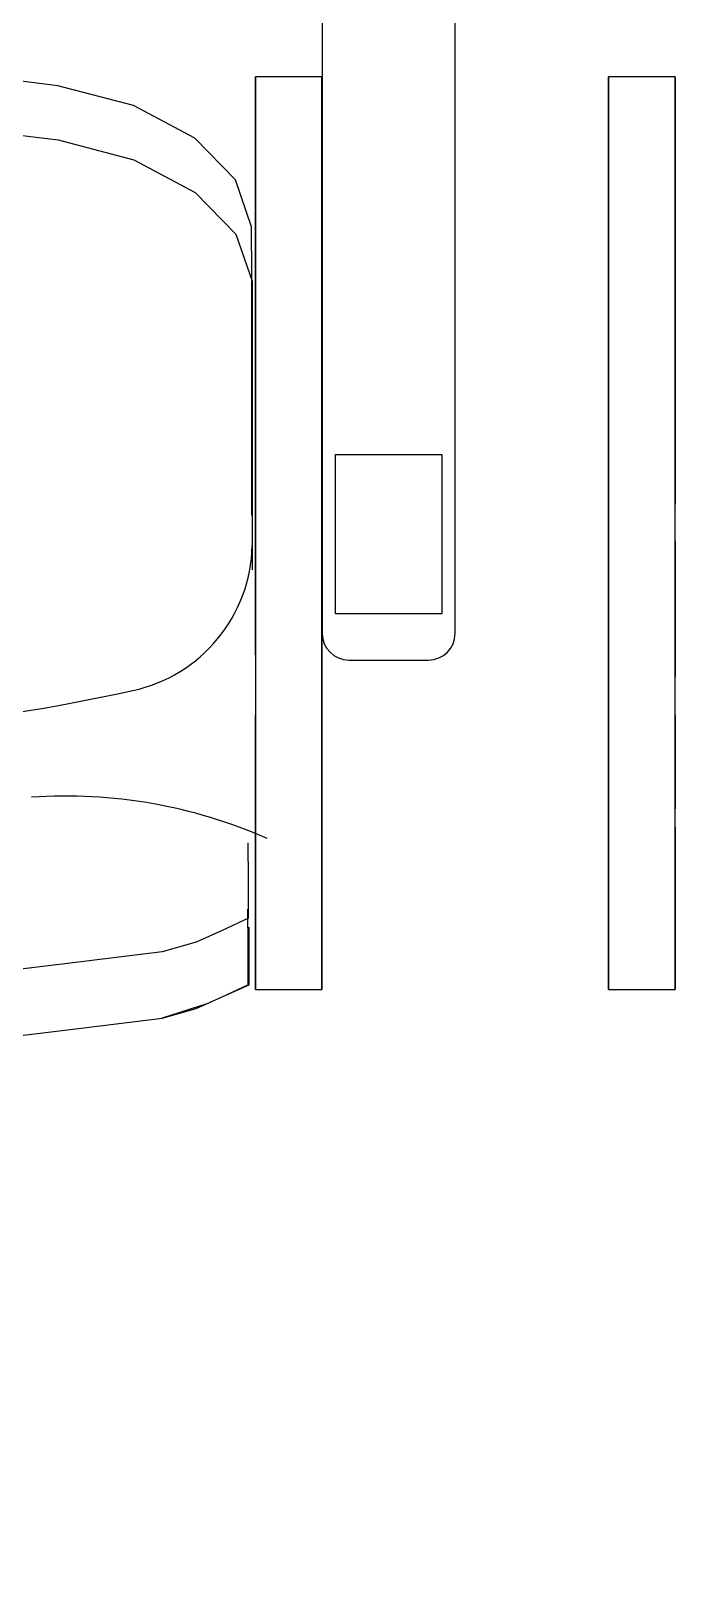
# Model space of a CAD drawing. Header units: millimetres. Extents: x 1210 to 64966, y 534 to 90439.
# Drawn here: x 9975 to 10458, y 43403 to 44563 of the extents above; entities that cross this region are included whole.
import ezdxf

# ---------------------------------------------------------------- set-up
doc = ezdxf.new("R2010")
doc.units = ezdxf.units.MM
doc.layers.add('ARREDI', color=8, linetype='Continuous')
doc.layers.add('RETINI', color=8, linetype='Continuous')

msp = doc.modelspace()

# ---------------------------------------------------------------- hatches: boundary and pattern name
at = {"layer": 'RETINI'}
h = msp.add_hatch(dxfattribs=at)
h.set_pattern_fill('ANSI31', color=256, scale=990, angle=270, style=0)
h.set_pattern_definition([(315, (-385059.34, 422084.75), (87.504464, 87.504464), [])])
h.paths.add_polyline_path([(19624, 32169, 1), (19624, 31670.1, 1)])
h.paths.add_polyline_path([(28336, 31670.1, 1), (28336, 32169, 1)])
h.paths.add_polyline_path([(18881.5, 15334.9), (18881.5, 13948.9), (20267.5, 13948.9), (20267.5, 15334.9)])
h.paths.add_polyline_path([(63481, 41322.4), (63481, 40431.4), (64372, 40431.4), (64372, 41322.4)])
h.paths.add_polyline_path([(63481, 32313.4), (63481, 31422.4), (64372, 31422.4), (64372, 32313.4)])
h.paths.add_polyline_path([(63481, 23700.4), (63481, 22809.4), (64372, 22809.4), (64372, 23700.4)])
h.paths.add_polyline_path([(63481, 15057.6), (63481, 14978.5), (63481, 14166.6), (64372, 14166.6), (64372, 15057.6)])
h.paths.add_polyline_path([(54967, 15057.6), (54967, 14166.6), (55858, 14166.6), (55858, 15057.6)])
h.paths.add_polyline_path([(42661.3, 15057.6), (42661.3, 14562.6), (42898.9, 14562.6), (42898.9, 14820), (45067, 14820), (45067, 15057.6)])
h.paths.add_polyline_path([(42661.3, 14562.6), (42661.3, 14067.6), (45067, 14067.6), (45067, 14166.6), (45067, 14562.6)])
h.paths.add_polyline_path([(45067, 15057.6), (45067, 14166.6), (45958, 14166.6), (45958, 15057.6)])
h.paths.add_polyline_path([(45958, 15097.3), (45958, 15057.6), (45958, 14166.6), (45958, 13513.3), (46453, 13513.3), (46453, 15097.3)])
h.paths.add_polyline_path([(30811, 2316.4), (30811, 534.4), (31405, 534.4), (31405, 2316.4)])
h.paths.add_polyline_path([(35315.5, 17156.5), (35315.5, 14948.8), (36454, 14948.8), (36454, 15186.4), (35553.1, 15186.4), (35553.1, 16879.3), (37206.4, 16879.3), (37206.4, 15186.4), (37444, 15186.4), (37444, 17156.5)])
h.paths.add_polyline_path([(36454, 15186.4), (36454, 14097.4), (37543, 14097.4), (37543, 15186.4)])
h.paths.add_polyline_path([(37543, 15107.1), (37543, 14820), (38215.7, 14820), (38215.7, 14562.6), (38453.3, 14562.6), (38453.3, 15107.1)])
h.paths.add_polyline_path([(37543, 14562.6), (37543, 14097.4), (37543, 14067.6), (38453.3, 14067.6), (38453.3, 14562.6)])
h.paths.add_polyline_path([(37048, 14097.4), (37048, 11325.4), (37543, 11325.4), (37543, 14097.4)])
h.paths.add_polyline_path([(36553, 14097.4), (36553, 11325.4), (36790.6, 11325.4), (36790.6, 14097.4)])
h.paths.add_polyline_path([(36553, 11325.4), (36553, 10731.4), (38335, 10731.4), (38335, 11325.4)])
h.paths.add_polyline_path([(36553, 6820.9), (36553, 6226.9), (38335, 6226.9), (38335, 6820.9)])
h.paths.add_polyline_path([(36454, 2316.4), (36454, 1227.4), (37543, 1227.4), (37543, 2316.4)])
h.paths.add_polyline_path([(36454, 1227.4), (36454, 534.4), (37147, 534.4), (37147, 1227.4)])
h.paths.add_polyline_path([(37543, 2316.4), (37543, 1722.4), (38335, 1722.4), (38335, 2316.4)])
h.paths.add_polyline_path([(36553, 23700.4), (36553, 22809.4), (37444, 22809.4), (37444, 23700.4)], flags=17)
h.paths.add_polyline_path([(35315.5, 25581.4), (35315.5, 20878.9), (37444, 20878.9), (37444, 22809.4), (37206.4, 22809.4), (37206.4, 21116.5), (35553.1, 21116.5), (35553.1, 23700.4), (35553.1, 25343.8), (37206.4, 25343.8), (37206.4, 23700.4), (37444, 23700.4), (37444, 25581.4)])
h.paths.add_polyline_path([(10417, 41421.4), (10417, 40431.4), (11407, 40431.4), (11407, 41421.4)])
h.paths.add_polyline_path([(10714, 41627.7), (10714, 41421.4), (11110, 41421.4), (11110, 41627.7)])
h.paths.add_polyline_path([(16802.5, 41422), (16802.5, 40431.4), (17000.5, 40431.4), (19030, 40431.4), (19030, 40703), (17764, 40703), (17764, 40626.6), (17000.5, 40626.6), (17000.5, 41260.2), (17764, 41260.2), (17764, 41183.8), (19030, 41183.8), (19030, 41422)])
h.paths.add_polyline_path([(13783, 41183.8), (13783, 40703), (14624.5, 40703), (14624.5, 41183.8)], flags=16)
h.paths.add_polyline_path([(2744.5, 40703), (2744.5, 40465.4), (4724.5, 40465.4), (4724.5, 40431.4), (4922.5, 40431.4), (4922.5, 41421.4), (2744.5, 41421.4), (2744.5, 41183.8), (3961.1, 41183.8), (3961.1, 41260.2), (4724.5, 41260.2), (4724.5, 40626.6), (3961.1, 40626.6), (3961.1, 40703)])
h.paths.add_polyline_path([(6902.5, 41422), (6902.5, 40431.4), (7100.5, 40431.4), (8140, 40431.4), (8140, 41422)])
h.paths.add_polyline_path([(7100.5, 41183.8), (7942, 41183.8), (7942, 40703), (7100.5, 40703)], flags=16)
h.paths.add_polyline_path([(7100.5, 41183.8), (7100.5, 40703), (7942, 40703), (7942, 41183.8)], flags=0)
h.paths.add_polyline_path([(13585, 41422), (13585, 40431.4), (13783, 40431.4), (14822.5, 40431.4), (14822.5, 41422)])
h.paths.add_polyline_path([(13783, 40703), (13783, 41183.8), (14624.5, 41183.8), (14624.5, 40703)], flags=0)
h.paths.add_polyline_path([(20168.5, 41421.4), (20168.5, 41248.2), (20555.8, 41248.2), (20555.8, 41421.4), (20506.3, 41421.4), (20506.3, 41392.9), (20481.6, 41392.9), (20481.6, 41421.4), (20432.1, 41421.4), (20432.1, 41392.9), (20407.3, 41392.9), (20407.3, 41421.4)])
h.paths.add_polyline_path([(20407.3, 43756.7), (20407.3, 43728.1), (20357.8, 43728.1), (20357.8, 41421.4), (20407.3, 41421.4), (20407.3, 41392.9), (20432.1, 41392.9), (20432.1, 41421.4), (20481.6, 41421.4), (20481.6, 41392.9), (20506.3, 41392.9), (20506.3, 41421.4), (20555.8, 41421.4), (20555.8, 43728.1), (20506.3, 43728.1), (20506.3, 43756.7), (20481.6, 43756.7), (20481.6, 43728.1), (20432.1, 43728.1), (20432.1, 43756.7)])
h.paths.add_polyline_path([(20432.1, 46208.1), (20432.1, 46236.6), (20407.3, 46236.6), (20407.3, 46208.1), (20357.8, 46208.1), (20357.8, 43901.4), (20407.3, 43901.4), (20407.3, 43872.8), (20432.1, 43872.8), (20432.1, 43901.4), (20481.6, 43901.4), (20481.6, 43872.8), (20506.3, 43872.8), (20506.3, 43901.4), (20555.8, 43901.4), (20555.8, 46208.1), (20506.3, 46208.1), (20506.3, 46236.6), (20481.6, 46236.6), (20481.6, 46208.1)])
h.paths.add_polyline_path([(20432.1, 43901.4), (20432.1, 43872.8), (20407.3, 43872.8), (20407.3, 43901.4), (20357.8, 43901.4), (20357.8, 43728.1), (20407.3, 43728.1), (20407.3, 43756.7), (20432.1, 43756.7), (20432.1, 43728.1), (20481.6, 43728.1), (20481.6, 43756.7), (20506.3, 43756.7), (20506.3, 43728.1), (20555.8, 43728.1), (20555.8, 43901.4), (20506.3, 43901.4), (20506.3, 43872.8), (20481.6, 43872.8), (20481.6, 43901.4)])
h.paths.add_polyline_path([(20357.8, 46381.3), (20357.8, 46208.1), (20407.3, 46208.1), (20407.3, 46236.6), (20432.1, 46236.6), (20432.1, 46208.1), (20481.6, 46208.1), (20481.6, 46236.6), (20506.3, 46236.6), (20506.3, 46208.1), (20555.8, 46208.1), (20555.8, 46381.3)])
h.paths.add_polyline_path([(20357.8, 46604.1), (20357.8, 46430.8), (20555.8, 46430.8), (20555.8, 46604.1)])
h.paths.add_polyline_path([(20357.8, 49192.9), (20357.8, 49019.7), (20555.8, 49019.7), (20555.8, 49192.9)])
h.paths.add_polyline_path([(19129, 41421.4), (19129, 40431.4), (20119, 40431.4), (20119, 41421.4)])
h.paths.add_polyline_path([(22304.1, 57162.4), (22304.1, 56658.3), (23426.8, 56658.3), (23426.8, 56816.7), (22462.5, 56816.7), (22462.5, 57162.4)])
h.paths.add_polyline_path([(20357.8, 57162.4), (20357.8, 49242.4), (24260.9, 49242.4), (24260.9, 49539.4), (23664.4, 49539.4), (23664.4, 51356.3), (23426.8, 51356.3), (23426.8, 49539.4), (20654.8, 49539.4), (20654.8, 51667.7), (20654.8, 53311.3), (20753.8, 53311.3), (20753.8, 53548.9), (20654.8, 53548.9), (20654.8, 57063.4), (20654.8, 57162.4)])
h.paths.add_polyline_path([(22495, 58053.4), (22495, 57162.4), (23386, 57162.4), (23386, 58053.4)])
h.paths.add_polyline_path([(23386, 58152.4), (23386, 58053.4), (23386, 57648.4), (23559.5, 57648.4), (23559.5, 57162.4), (24054.5, 57162.4), (24054.5, 58152.4)])
h.paths.add_polyline_path([(23426.8, 57162.4), (23426.8, 57112.9), (23426.8, 56816.7), (23426.8, 56658.3), (23426.8, 52754.9), (23664.4, 52754.9), (23664.4, 55709.6), (24054.5, 55709.6), (24054.5, 57162.4)])
h.paths.add_polyline_path([(22139.8, 53548.9), (22139.8, 53311.3), (23426.8, 53311.3), (23426.8, 53548.9)], flags=17)
h.paths.add_polyline_path([(12397, 58053.4), (12397, 57162.4), (13288, 57162.4), (13288, 58053.4)])
h.paths.add_polyline_path([(13288, 57400), (13288, 57162.4), (22495, 57162.4), (22495, 57400)])
h.paths.add_polyline_path([(13288, 58152.4), (13288, 58053.4), (13288, 57648.4), (22495, 57648.4), (22495, 58053.4), (22495, 58152.4)])
h.paths.add_polyline_path([(2596, 58152.4), (2596, 58053.4), (2596, 57648.4), (12397, 57648.4), (12397, 58053.4), (12397, 58152.4)])
h.paths.add_polyline_path([(1705, 57162.4), (1507, 57162.4), (1507, 55295.4), (2695, 55295.4), (2695, 57162.4), (12397, 57162.4), (12397, 57400), (2596, 57400), (2596, 57162.4), (2457.4, 57162.4), (2457.4, 55542.9), (2002, 55542.9), (2002, 57162.4)])
h.paths.add_polyline_path([(33493.9, 41708.5), (33493.9, 41421.4), (34087.9, 41421.4), (34087.9, 41708.5)], flags=17)
h.paths.add_polyline_path([(27742, 41708.5), (27742, 41421.4), (28092.4, 41421.4), (28092.4, 41627.7), (28488.4, 41627.7), (28488.4, 41421.4), (28831, 41421.4), (33493.9, 41421.4), (33493.9, 41708.5)], flags=17)
h.paths.add_polyline_path([(27841, 41421.4), (27841, 40431.4), (28831, 40431.4), (28831, 41421.4)], flags=17)
h.paths.add_polyline_path([(37910, 57063.4), (37910, 56063.5), (37206.4, 56063.5), (37206.4, 55092.9), (34375, 55092.9), (34375, 54855.3), (37444, 54855.3), (37444, 55825.9), (37493.5, 55825.9), (38147.6, 55825.9), (38147.6, 57063.4)])
h.paths.add_polyline_path([(36553, 50331.4), (36553, 49440.4), (37444, 49440.4), (37444, 50331.4)])
h.paths.add_polyline_path([(36553, 52736.7), (36553, 50331.4), (36681.7, 50331.4), (36681.7, 52736.7)], flags=17)
h.paths.add_polyline_path([(36040.9, 52974.3), (36040.9, 52736.7), (37206.4, 52736.7), (37206.4, 50331.4), (37444, 50331.4), (37444, 52974.3)])
h.paths.add_polyline_path([(36553, 46472.6), (36553, 44318), (36682.1, 44318.3), (36683.5, 46615.2)])
h.paths.add_polyline_path([(37315.3, 47306.1), (37315.3, 44318), (37493.5, 44318), (37493.5, 47501)])
h.paths.add_polyline_path([(37206.4, 47187.1), (37206.4, 44318), (37315.3, 44318), (37315.3, 47306.1)])
h.paths.add_polyline_path([(36553, 49440.4), (36553, 46472.6), (37444, 47446.9), (37444, 49440.4), (37206.4, 49440.4), (37206.4, 47480.5), (36681.7, 46906.7), (36681.7, 49440.4)])
h.paths.add_polyline_path([(36553, 44318), (36553, 41322.4), (36681.7, 41322.4), (36681.7, 43128.7), (36681.7, 43762.3), (36681.7, 44120), (37206.4, 44120), (37206.4, 43844.6), (37315.3, 43844.6), (37315.3, 44318), (37206.4, 44318)])
h.paths.add_polyline_path([(37315.3, 44318), (37315.3, 43844.6), (37343.5, 43844.6), (37343.5, 43046.4), (37206.4, 43046.4), (37206.4, 41322.4), (37444, 41322.4), (37444, 44318)])
h.paths.add_polyline_path([(36553, 41322.4), (36553, 41316.1), (36553, 40431.4), (36559.4, 40431.4), (37444, 40431.4), (37444, 41322.4)])
h.paths.add_polyline_path([(37206.4, 36562.4), (37206.4, 32313.4), (37315.3, 32313.4), (37315.3, 36562.4)], flags=16)
h.paths.add_polyline_path([(35553.1, 38194), (35553.1, 40431.4), (35266, 40431.4), (35266, 37956.4), (35424.4, 37956.4), (35424.4, 34194.4), (35315.5, 34194.4), (35315.5, 29343.4), (37444, 29343.4), (37444, 31422.4), (37206.4, 31422.4), (37206.4, 29581), (35553.1, 29581), (35553.1, 33956.8), (35662, 33956.8), (35662, 38194)])
h.paths.add_polyline_path([(36553, 32313.4), (36553, 31422.4), (37444, 31422.4), (37444, 32313.4)], flags=17)
h.paths.add_polyline_path([(37206.4, 40431.4), (37206.4, 37360.5), (37343.5, 37360.5), (37343.5, 36562.4), (37315.3, 36562.4), (37315.3, 32313.4), (37444, 32313.4), (37444, 40431.4)], flags=16)
h.paths.add_polyline_path([(28092.4, 53804.1), (28092.4, 53311.3), (30424.9, 53311.3), (30424.9, 53053.7), (30662.5, 53053.7), (30662.5, 53311.3), (34087.9, 53311.3), (34087.9, 53548.9), (30761.5, 53548.9), (30761.5, 53804.1), (30523.9, 53804.1), (30523.9, 53548.9), (28330, 53548.9), (28330, 53804.1)], flags=17)
h.paths.add_polyline_path([(30523.9, 57112.9), (30523.9, 55190.1), (30761.5, 55190.1), (30761.5, 57112.9)], flags=17)
h.paths.add_polyline_path([(27668, 57112.9), (27668, 55680.6), (28092.4, 55680.6), (28092.4, 55190.1), (28330, 55190.1), (28330, 56857.1), (28092.4, 56857.1), (28092.4, 57112.9)], flags=17)
h.paths.add_polyline_path([(28120.2, 57112.9), (28092.4, 57112.9), (28092.4, 56857.1), (28488.4, 56857.1), (28488.4, 57112.9)], flags=17)
h.paths.add_polyline_path([(27668, 58399.9), (27668, 58201.9), (33484, 58201.9), (38405, 58201.9), (38405, 58399.9)])
h.paths.add_polyline_path([(33484, 58152.4), (33484, 58053.4), (33484, 57657.4), (37910, 57657.4), (37910, 57063.4), (38147.6, 57063.4), (38197.1, 57063.4), (38405, 57063.4), (38405, 58152.4)])
h.paths.add_polyline_path([(33484, 57400), (33484, 57162.4), (34087.9, 57162.4), (34087.9, 57112.9), (34087.9, 55825.9), (34087.9, 49539.4), (30662.5, 49539.4), (30662.5, 51667.7), (30424.9, 51667.7), (30424.9, 49539.4), (28330, 49539.4), (28092.4, 49539.4), (27428.9, 49539.4), (27428.9, 49242.4), (34087.9, 49242.4), (34087.9, 40431.4), (36553, 40431.4), (36553, 40718.5), (34375, 40718.5), (34375, 52742.5), (34654.9, 52742.5), (34654.9, 52974.3), (34375, 52974.3), (34375, 57400)])
h.paths.add_polyline_path([(27668, 58152.4), (27668, 57162.4), (28163, 57162.4), (28163, 57657.4), (32593, 57657.4), (32593, 58053.4), (32593, 58152.4)])
h.paths.add_polyline_path([(28163, 57400), (28163, 57162.4), (32593, 57162.4), (32593, 57400)], flags=17)
h.paths.add_polyline_path([(32593, 58053.4), (32593, 57162.4), (33484, 57162.4), (33484, 58053.4)])
h.paths.add_polyline_path([(32818.4, 64323.6), (32818.4, 63927.6), (33214.4, 63927.6), (33214.4, 64323.6)], flags=16)
h.paths.add_polyline_path([(43015.4, 64323.6), (43015.4, 63927.6), (43411.4, 63927.6), (43411.4, 64323.6)], flags=16)
h.paths.add_polyline_path([(22736.6, 64323.6), (22736.6, 63927.6), (23132.6, 63927.6), (23132.6, 64323.6)])
h.paths.add_polyline_path([(22736.6, 64370.5), (22736.6, 64323.6), (23132.6, 64323.6), (23132.6, 63927.6), (22736.6, 63927.6), (22736.6, 63875.5), (63530.5, 63875.5), (63530.5, 64370.5)])
h.paths.add_polyline_path([(32818.4, 64323.6), (33214.4, 64323.6), (33214.4, 63927.6), (32818.4, 63927.6)], flags=0)
h.paths.add_polyline_path([(43015.4, 64323.6), (43411.4, 64323.6), (43411.4, 63927.6), (43015.4, 63927.6)], flags=0)
h.paths.add_polyline_path([(54148.2, 64323.6), (54544.2, 64323.6), (54544.2, 63927.6), (54148.2, 63927.6)], flags=16)
h.paths.add_polyline_path([(54193.7, 64266.8), (54193.7, 64286.6), (54510.5, 64286.6), (54510.5, 64266.8), (54387.7, 64266.8, 0.414214), (54358, 64237.1), (54358, 64019.3, 0.414214), (54387.7, 63989.6), (54510.5, 63989.6), (54510.5, 63969.8), (54193.7, 63969.8), (54193.7, 63989.6), (54316.4, 63989.6, 0.414214), (54346.1, 64019.3), (54346.1, 64237.1, 0.414214), (54316.4, 64266.8)], flags=0)
h.paths.add_polyline_path([(54274, 58152.4), (54274, 58053.4), (54274, 57657.4), (63481, 57657.4), (63481, 58053.4), (63481, 58152.4)])
h.paths.add_polyline_path([(54274, 57400), (54274, 57162.4), (63481, 57162.4), (63481, 57400)])
h.paths.add_polyline_path([(53383, 58053.4), (53383, 57162.4), (54274, 57162.4), (54274, 58053.4)])
h.paths.add_polyline_path([(43285, 58053.4), (43285, 57162.4), (44176, 57162.4), (44176, 58053.4)])
h.paths.add_polyline_path([(44176, 58152.4), (44176, 58053.4), (44176, 57657.4), (53383, 57657.4), (53383, 58053.4), (53383, 58152.4)])
h.paths.add_polyline_path([(44176, 57400), (44176, 57162.4), (53383, 57162.4), (53383, 57400)])
h.paths.add_polyline_path([(41532, 58152.4), (41532, 57112.9), (42027, 57112.9), (42027, 57301), (42027, 57657.4), (43285, 57657.4), (43285, 58053.4), (43285, 58152.4)])
h.paths.add_polyline_path([(42027, 57400), (42027, 57162.4), (43285, 57162.4), (43285, 57400)])
h.paths.add_polyline_path([(41789.4, 57112.9), (41789.4, 55825.9), (63431.5, 55825.9), (63431.5, 56063.5), (42027, 56063.5), (42027, 57112.9)])
h.paths.add_polyline_path([(63382, 49318.2), (63382, 48922.2), (64966, 48922.2), (64966, 48922.4), (64966, 49318.2)])
h.paths.add_polyline_path([(63481, 50331.4), (63481, 49440.4), (64372, 49440.4), (64372, 50331.4)])
h.paths.add_polyline_path([(63481, 58053.4), (63481, 57162.4), (64372, 57162.4), (64372, 58053.4)])
h.paths.add_polyline_path([(63481, 57162.4), (63481, 50331.4), (63718.6, 50331.4), (63718.6, 57162.4)])
h.paths.add_polyline_path([(63976, 57162.4), (63976, 50331.4), (64372, 50331.4), (64471, 50331.4), (64471, 57162.4), (64372, 57162.4)])
h.paths.add_polyline_path([(63580, 64313.4), (63580, 63521.4), (64372, 63521.4), (64372, 64313.4)])
h.paths.add_polyline_path([(63580, 63521.4), (63580, 58795.9), (63817.6, 58795.9), (63817.6, 63521.4)])
h.paths.add_polyline_path([(63976, 63521.4), (63976, 58795.9), (64471, 58795.9), (64471, 63521.4), (64372, 63521.4)])
h.paths.add_polyline_path([(63530.5, 58795.9), (63530.5, 58399.9), (64520.5, 58399.9), (64520.5, 58795.9)])
h.paths.add_polyline_path([(63580, 90389.6), (63580, 89597.6), (64372, 89597.6), (64372, 90389.6)])
h.paths.add_polyline_path([(63580, 89597.6), (63580, 81624.7), (63817.6, 81624.7), (63817.6, 89597.6)])
h.paths.add_polyline_path([(63976, 89597.6), (63976, 81624.7), (64372, 81624.7), (64471, 81624.7), (64471, 89597.6), (64372, 89597.6)])
h.paths.add_polyline_path([(63580, 81624.7), (63580, 80832.7), (64372, 80832.7), (64372, 81624.7)])
h.paths.add_polyline_path([(63580, 80832.7), (63580, 64313.4), (63817.6, 64313.4), (63817.6, 80832.7)])
h.paths.add_polyline_path([(63976, 80832.7), (63976, 64313.4), (64372, 64313.4), (64471, 64313.4), (64471, 80832.7), (64372, 80832.7)])
h.paths.add_polyline_path([(53267.5, 90389.6), (53267.5, 90092.6), (53267.5, 89597.6), (54059.5, 89597.6), (54059.5, 90389.6)])
h.paths.add_polyline_path([(32642.5, 81624.7), (32642.5, 80832.7), (33434.5, 80832.7), (33434.5, 81624.7)])
h.paths.add_polyline_path([(42955, 81624.7), (42955, 80832.7), (43747, 80832.7), (43747, 81624.7)])
h.paths.add_polyline_path([(42955, 90389.6), (42955, 89597.6), (43747, 89597.6), (43747, 90389.6)])
h.paths.add_polyline_path([(22330, 73704.7), (22330, 72912.7), (23122, 72912.7), (23122, 73704.7)])
h.paths.add_polyline_path([(22627, 81624.7), (22627, 81479.6), (22330, 81479.6), (22330, 80832.7), (23122, 80832.7), (23122, 80938.5), (23122, 81624.7)])
h.paths.add_polyline_path([(22330, 81624.7), (22330, 81479.6), (22627, 81479.6), (22627, 81624.7)])
h.paths.add_polyline_path([(12017.5, 73704.7), (12017.5, 72912.7), (12809.5, 72912.7), (12809.5, 73704.7)])
h.paths.add_polyline_path([(2259.4, 72859.8), (2259.4, 59340.4), (2497, 59340.4), (2497, 72859.8)])
h.paths.add_polyline_path([(1705, 73651.8), (1705, 72859.8), (2497, 72859.8), (2497, 73651.8)])
h.paths.add_polyline_path([(1705, 58053.4), (1705, 57162.4), (2596, 57162.4), (2596, 58053.4)])
h.paths.add_polyline_path([(1705, 59340.4), (1705, 58548.4), (2497, 58548.4), (2497, 59340.4)])
h.paths.add_polyline_path([(1705, 72859.8), (1606, 72859.8), (1606, 59340.4), (1705, 59340.4), (2101, 59340.4), (2101, 72859.8)])
h.paths.add_polyline_path([(1507, 46642.8), (1507, 45435), (2695, 45435), (2695, 46642.8)])
h.paths.add_polyline_path([(2002, 46395.3), (2457.4, 46395.3), (2457.4, 45682.5), (2002, 45682.5)], flags=0)
h.paths.add_polyline_path([(2002, 46395.3), (2002, 45682.5), (2457.4, 45682.5), (2457.4, 46395.3)], flags=16)
h.paths.add_polyline_path([(1507, 49929.6), (1507, 48721.8), (2695, 48721.8), (2695, 49929.6)])
h.paths.add_polyline_path([(2002, 49682.1), (2457.4, 49682.1), (2457.4, 48969.3), (2002, 48969.3)], flags=16)
h.paths.add_polyline_path([(2002, 49682.1), (2002, 48969.3), (2457.4, 48969.3), (2457.4, 49682.1)], flags=16)
h.paths.add_polyline_path([(1507, 53216.4), (1507, 52008.6), (2695, 52008.6), (2695, 53216.4)])
h.paths.add_polyline_path([(2002, 52968.9), (2457.4, 52968.9), (2457.4, 52256.1), (2002, 52256.1)], flags=0)
h.paths.add_polyline_path([(2002, 52968.9), (2002, 52256.1), (2457.4, 52256.1), (2457.4, 52968.9)], flags=16)
h.paths.add_polyline_path([(1606, 41421.4), (1606, 40332.4), (2695, 40332.4), (2695, 41421.4)])
h.paths.add_polyline_path([(1507, 43356), (1507, 41421.4), (1606, 41421.4), (1606, 41421.4), (2002, 41421.4), (2002, 43108.5), (2457.4, 43108.5), (2457.4, 41421.4), (2695, 41421.4), (2695, 43356)])
h.paths.add_polyline_path([(2457.4, 40332.4), (2457.4, 36309.1), (2516.8, 36309.1), (2516.8, 40332.4)], flags=16)
h.paths.add_polyline_path([(1883.2, 40332.4), (1883.2, 36309.1), (2002, 36309.1), (2002, 40332.4)], flags=17)
h.paths.add_polyline_path([(2516.8, 40332.4), (2516.8, 36309.1), (2564.5, 36309.1), (2564.5, 35455.7), (2457.4, 35455.7), (2457.4, 32412.3), (2695, 32412.3), (2695, 40332.4)])
h.paths.add_polyline_path([(1606, 32412.3), (1606, 31323.3), (2695, 31323.3), (2695, 32412.3)])
h.paths.add_polyline_path([(1606, 40332.4), (1507, 40332.4), (1507, 32412.3), (1606, 32412.3), (2002, 32412.3), (2002, 35455.7), (1835.5, 35455.7), (1835.5, 36309.1), (1883.2, 36309.1), (1883.2, 40332.4)])
h.paths.add_polyline_path([(1606, 31323.3), (1507, 31323.3), (1507, 23799.4), (1606, 23799.4), (1883.2, 23799.4), (1883.2, 27426.6), (1835.5, 27426.6), (1835.5, 28280), (2002, 28280), (2002, 31323.3)])
h.paths.add_polyline_path([(1883.2, 27426.6), (1883.2, 23799.4), (2002, 23799.4), (2002, 27426.6)])
h.paths.add_polyline_path([(2457.4, 27426.6), (2457.4, 23799.4), (2516.8, 23799.4), (2516.8, 27426.6)])
h.paths.add_polyline_path([(2457.4, 31323.3), (2457.4, 28280), (2564.5, 28280), (2564.5, 27426.6), (2516.8, 27426.6), (2516.8, 23799.4), (2695, 23799.4), (2695, 31323.3)])
h.paths.add_polyline_path([(1606, 22710.4), (1507, 22710.4), (1507, 15186.4), (1606, 15186.4), (2002, 15186.4), (2002, 22710.4)])
h.paths.add_polyline_path([(2457.4, 22710.4), (2457.4, 15186.4), (2695, 15186.4), (2695, 22710.4)])
h.paths.add_polyline_path([(1606, 15186.4), (1606, 14097.4), (2002, 14097.4), (2695, 14097.4), (2695, 15186.4)])
h.paths.add_polyline_path([(1606, 23799.4), (1606, 22710.4), (2695, 22710.4), (2695, 23799.4)])
h.paths.add_polyline_path([(1210, 5979.4), (1210, 5385.4), (2794, 5385.4), (2794, 5979.4)])
h.paths.add_polyline_path([(1210, 10719.7), (1210, 5979.4), (2794, 5979.4), (2794, 9467.1), (2695, 9490.1), (2794, 9490.1), (2794, 10719.7)])
h.paths.add_polyline_path([(1606, 11313.7), (1210, 11313.7), (1210, 10731.9), (1210, 10719.7), (2794, 10719.7), (2794, 11313.7)])
h.paths.add_polyline_path([(1507, 14097.4), (1507, 11313.7), (1606, 11313.7), (2002, 11313.7), (2002, 14097.4)])
h.paths.add_polyline_path([(2457.4, 14097.4), (2457.4, 11313.7), (2695, 11313.7), (2695, 14097.4)])
h.paths.add_polyline_path([(1606, 2316.4), (1606, 1227.4), (2695, 1227.4), (2695, 2316.4)])
h.paths.add_polyline_path([(1507, 5385.4), (1507, 2316.4), (1606, 2316.4), (2002, 2316.4), (2002, 5385.4)])
h.paths.add_polyline_path([(2457.4, 5385.4), (2457.4, 2316.4), (2695, 2316.4), (2695, 5385.4)])
h.paths.add_polyline_path([(2695, 1623.4), (2695, 1227.4), (2695, 1128.4), (7843, 1128.4), (7843, 1623.4)])
h.paths.add_polyline_path([(2695, 2316.4), (2695, 2078.8), (7843, 2078.8), (7843, 2316.4)])
h.paths.add_polyline_path([(25663, 534.4), (25663, 2316.4), (25069, 2316.4), (25069, 534.4), (25118.5, 534.4)])
h.paths.add_polyline_path([(19921, 534.4), (19921, 2316.4), (19327, 2316.4), (19327, 534.4), (19376.5, 534.4)])
h.paths.add_polyline_path([(14179, 534.4), (14179, 2316.4), (13585, 2316.4), (13585, 534.4), (13634.5, 534.4)])
h.paths.add_polyline_path([(8437, 534.4), (8437, 2316.4), (7843, 2316.4), (7843, 534.4)])
h.paths.add_polyline_path([(2457.4, 15195.4), (2002, 15195.4), (2002, 15186.4), (2457.4, 15186.4)])

# ---------------------------------------------------------------- linework, layer by layer
at = {"layer": 'ARREDI'}
for p, q in [((10192.2, 44648.8, -1423.9), (10192.2, 44114.2, -1423.9)), ((10291.2, 44114.2, -1423.9), (10291.2, 44648.8, -1423.9)), ((10212, 44094.4, -1423.9), (10271.4, 44094.4, -1423.9)), ((10137.6, 43895.2, -182), (10137.6, 43873.7, -88.5)), ((10137.6, 43873.7, -88.5), (10137.6, 43852.1, 5)), ((10137.6, 43852.1, 5), (10106.2, 43838, 60.8)), ((10106.2, 43838, 60.8), (10073.1, 43827.4, 102.8))]:
    msp.add_line(p, q, dxfattribs=at)
for points in [[(10142.5, 43848.8), (10192, 43848.8), (10192, 44529.3), (10142.5, 44529.3)], [(10405.5, 43848.8), (10455, 43848.8), (10455, 44529.3), (10405.5, 44529.3)]]:
    msp.add_lwpolyline(points, close=True, dxfattribs=at)
at = {"layer": 'ARREDI', "elevation": -1423.9}
msp.add_lwpolyline([(10281.3, 44247.6), (10281.3, 44128.8), (10202.1, 44128.8), (10202.1, 44247.6)], close=True, dxfattribs=at)
at = {"layer": 'ARREDI'}
for centre, radius, start, end in [((10027.1, 44182.1, -450.2), 113, 282.2247, 358.7536), ((10212, 44114.2, -1423.9), 19.8, 180, 270), ((10271.4, 44114.2, -1423.9), 19.8, 270, 0), ((9686.7, 45752.4, -450.2), 1719.8, 257.769, 282.231), ((10001.1, 43621, -244.9), 372, 66.2183, 93.9224)]:
    msp.add_arc(centre, radius, start, end, dxfattribs=at)
for points, invisible_edges in [([(9934.6, 44489.7, -9.2), (9995.5, 44482.2, -20), (9995.2, 44522.6, -48.5), (9934.3, 44530.2, -37.7)], 10), ([(10142.5, 44529.3, -517.4), (10142.5, 44528.8, -522.3), (10142.5, 44527.4, -526.9)], 12), ([(10142.5, 44527.4, -507.9), (10142.5, 44528.8, -512.5), (10142.5, 44529.3, -517.4)], 12), ([(10142.5, 44527.4, -526.9), (10142.5, 44525.1, -531.2), (10142.5, 44522, -535)], 12), ([(10142.5, 44522, -499.8), (10142.5, 44525.1, -503.6), (10142.5, 44527.4, -507.9)], 12), ([(10192, 44529.3, -517.4), (10192, 44528.8, -512.5), (10192, 44527.4, -507.9)], 12), ([(10192, 44370.7, -543.6), (10192, 44528.8, -522.3), (10192, 44529.3, -517.4)], 13), ([(10192, 44370.7, -543.6), (10192, 44527.4, -526.9), (10192, 44528.8, -522.3)], 13), ([(10192, 44527.4, -507.9), (10192, 44525.1, -503.6), (10192, 44522, -499.8)], 12), ([(10192, 44370.7, -543.6), (10192, 44378.4, -542.8), (10192, 44527.4, -526.9)], 14), ([(10192, 44378.4, -542.8), (10192, 44525.1, -531.2), (10192, 44527.4, -526.9)], 13), ([(10455, 44529.3, -517.4), (10455, 44528.8, -522.3), (10455, 44527.4, -526.9)], 12), ([(10455, 44527.4, -507.9), (10455, 44528.8, -512.5), (10455, 44529.3, -517.4)], 12), ([(10455, 44527.4, -526.9), (10455, 44525.1, -531.2), (10455, 44522, -535)], 12), ([(10455, 44522, -499.8), (10455, 44525.1, -503.6), (10455, 44527.4, -507.9)], 12), ([(9995.5, 44482.2, -20), (10051.9, 44467.2, -41.2), (10051.6, 44507.7, -69.7), (9995.2, 44522.6, -48.5)], 10), ([(10142.5, 44522, -535), (10142.5, 44518.2, -538.1), (10142.5, 44513.9, -540.4)], 12), ([(10142.5, 44098.3, -491.4), (10142.5, 44518.2, -496.7), (10142.5, 44522, -499.8)], 13), ([(10142.5, 44098.3, -491.4), (10142.5, 44513.9, -494.4), (10142.5, 44518.2, -496.7)], 13), ([(10192, 44378.4, -542.8), (10192, 44522, -535), (10192, 44525.1, -531.2)], 13), ([(10192, 44522, -499.8), (10192, 44518.2, -496.7), (10192, 44513.9, -494.4)], 12), ([(10192, 44378.4, -542.8), (10192, 44518.2, -538.1), (10192, 44522, -535)], 13), ([(10192, 44378.4, -542.8), (10192, 44513.9, -540.4), (10192, 44518.2, -538.1)], 13), ([(10455, 44522, -535), (10455, 44518.2, -538.1), (10455, 44513.9, -540.4)], 12), ([(10455, 44098.3, -491.4), (10455, 44518.2, -496.7), (10455, 44522, -499.8)], 13), ([(10455, 44098.3, -491.4), (10455, 44513.9, -494.4), (10455, 44518.2, -496.7)], 13), ([(10051.9, 44467.2, -41.2), (10097.5, 44443, -75.6), (10097.2, 44483.5, -104.1), (10051.6, 44507.7, -69.7)], 10), ([(10142.5, 44513.9, -540.4), (10142.5, 44509.2, -541.8), (10142.5, 44504.4, -542.3)], 12), ([(10142.5, 44098.3, -491.4), (10142.5, 44498.1, -493.3), (10142.5, 44513.9, -494.4)], 14), ([(10142.5, 44498.1, -493.3), (10142.5, 44509.2, -493), (10142.5, 44513.9, -494.4)], 13), ([(10142.5, 44498.1, -493.3), (10142.5, 44504.3, -492.5), (10142.5, 44509.2, -493)], 13), ([(10142.5, 44098.3, -491.4), (10142.5, 44504.4, -542.3), (10142.5, 44378.4, -542.8)], 13), ([(10142.5, 44498.1, -493.3), (10142.5, 44499.5, -493), (10142.5, 44504.3, -492.5)], 12), ([(10192, 44363.3, -545.8), (10192, 44370.7, -543.6), (10192, 44513.9, -494.4)], 14), ([(10192, 44513.9, -494.4), (10192, 44509.2, -493), (10192, 44504.3, -492.5)], 12), ([(10192, 44378.4, -542.8), (10192, 44509.2, -541.8), (10192, 44513.9, -540.4)], 13), ([(10192, 44378.4, -542.8), (10192, 44504.4, -542.3), (10192, 44509.2, -541.8)], 12), ([(10192, 44504.3, -492.5), (10192, 44499.5, -493), (10192, 44498.1, -493.3)], 12), ([(10455, 44513.9, -540.4), (10455, 44509.2, -541.8), (10455, 44504.4, -542.3)], 12), ([(10455, 44098.3, -491.4), (10455, 44498.1, -493.3), (10455, 44513.9, -494.4)], 14), ([(10455, 44498.1, -493.3), (10455, 44509.2, -493), (10455, 44513.9, -494.4)], 13), ([(10455, 44498.1, -493.3), (10455, 44504.3, -492.5), (10455, 44509.2, -493)], 13), ([(10455, 44098.3, -491.4), (10455, 44504.4, -542.3), (10455, 44378.4, -542.8)], 13), ([(10455, 44498.1, -493.3), (10455, 44499.5, -493), (10455, 44504.3, -492.5)], 12), ([(10192, 44363.3, -545.8), (10192, 44498.1, -493.3), (10192, 44098.3, -491.4)], 13), ([(10097.5, 44443, -75.6), (10127.9, 44411.9, -119.9), (10127.6, 44452.4, -148.4), (10097.2, 44483.5, -104.1)], 10), ([(10127.9, 44411.9, -119.9), (10139.9, 44376.8, -169.8), (10139.6, 44417.3, -198.2), (10127.6, 44452.4, -148.4)], 10), ([(10139.9, 44376.8, -169.8), (10140.1, 44341, -220.7), (10139.8, 44381.5, -249.2), (10139.6, 44417.3, -198.2)], 10), ([(10140.1, 44341, -220.7), (10140.1, 44305.1, -271.7), (10139.8, 44345.6, -300.2), (10139.8, 44381.5, -249.2)], 10), ([(10142.5, 44098.3, -491.4), (10142.5, 44378.4, -542.8), (10142.5, 44370.7, -543.6)], 13), ([(10455, 44098.3, -491.4), (10455, 44378.4, -542.8), (10455, 44370.7, -543.6)], 13), ([(10142.5, 44210.7, -554.4), (10142.5, 44204.7, -549.5), (10142.5, 44370.7, -543.6)], 14), ([(10142.5, 44370.7, -543.6), (10142.5, 44215.6, -560.4), (10142.5, 44210.7, -554.4)], 13), ([(10142.5, 44370.7, -543.6), (10142.5, 44363.3, -545.8), (10142.5, 44215.6, -560.4)], 14), ([(10455, 44370.7, -543.6), (10455, 44215.6, -560.4), (10455, 44210.7, -554.4)], 13), ([(10455, 44370.7, -543.6), (10455, 44363.3, -545.8), (10455, 44215.6, -560.4)], 14), ([(10142.5, 44363.3, -545.8), (10142.5, 44219.2, -567.2), (10142.5, 44215.6, -560.4)], 13), ([(10142.5, 44363.3, -545.8), (10142.5, 44356.4, -549.5), (10142.5, 44219.2, -567.2)], 14), ([(10142.5, 44356.4, -549.5), (10142.5, 44221.5, -574.7), (10142.5, 44219.2, -567.2)], 13), ([(10142.5, 44356.4, -549.5), (10142.5, 44350.4, -554.4), (10142.5, 44221.5, -574.7)], 14), ([(10192, 44356.4, -549.5), (10192, 44363.3, -545.8), (10192, 44098.3, -491.4)], 14), ([(10192, 44350.4, -554.4), (10192, 44356.4, -549.5), (10192, 44098.3, -491.4)], 14), ([(10455, 44363.3, -545.8), (10455, 44219.2, -567.2), (10455, 44215.6, -560.4)], 13), ([(10455, 44363.3, -545.8), (10455, 44356.4, -549.5), (10455, 44219.2, -567.2)], 14), ([(10455, 44356.4, -549.5), (10455, 44221.5, -574.7), (10455, 44219.2, -567.2)], 13), ([(10455, 44356.4, -549.5), (10455, 44350.4, -554.4), (10455, 44221.5, -574.7)], 14), ([(10140.1, 44305.1, -271.7), (10140.1, 44269.3, -322.7), (10139.8, 44309.7, -351.2), (10139.8, 44345.6, -300.2)], 10), ([(10142.5, 44350.4, -554.4), (10142.5, 44345.5, -560.4), (10142.5, 44239.5, -653)], 14), ([(10142.5, 44345.5, -560.4), (10142.5, 44341.9, -567.2), (10142.5, 44239.5, -653)], 14), ([(10142.5, 44341.9, -567.2), (10142.5, 44339.6, -574.7), (10142.5, 44239.5, -653)], 14), ([(10192, 44345.5, -560.4), (10192, 44350.4, -554.4), (10192, 44098.3, -491.4)], 14), ([(10192, 44341.9, -567.2), (10192, 44345.5, -560.4), (10192, 44098.3, -491.4)], 14), ([(10192, 44190.4, -543.6), (10192, 44339.6, -574.7), (10192, 44341.9, -567.2)], 13), ([(10455, 44350.4, -554.4), (10455, 44345.5, -560.4), (10455, 44239.5, -653)], 14), ([(10455, 44345.5, -560.4), (10455, 44341.9, -567.2), (10455, 44239.5, -653)], 14), ([(10455, 44341.9, -567.2), (10455, 44339.6, -574.7), (10455, 44239.5, -653)], 14), ([(10142.5, 44339.6, -574.7), (10142.5, 44321.3, -653), (10142.5, 44239.5, -653)], 13), ([(10142.5, 44339.6, -574.7), (10142.5, 44321.3, -732.4), (10142.5, 44321.3, -653)], 13), ([(10142.5, 44339.6, -574.7), (10142.5, 44338.8, -582.4), (10142.5, 44321.3, -732.4)], 14), ([(10142.5, 44338.8, -582.4), (10142.5, 44338.8, -731.7), (10142.5, 44321.3, -732.4)], 12), ([(10192, 44190.4, -543.6), (10192, 44197.8, -545.8), (10192, 44339.6, -574.7)], 14), ([(10192, 44197.8, -545.8), (10192, 44204.7, -549.5), (10192, 44339.6, -574.7)], 14), ([(10192, 44204.7, -549.5), (10192, 44338.8, -582.4), (10192, 44339.6, -574.7)], 13), ([(10192, 44204.7, -549.5), (10192, 44210.7, -554.4), (10192, 44338.8, -582.4)], 14), ([(10192, 44321.3, -653), (10192, 44338.8, -731.7), (10192, 44338.8, -582.4)], 13), ([(10192, 44321.3, -653), (10192, 44321.3, -732.4), (10192, 44338.8, -731.7)], 12), ([(10455, 44339.6, -574.7), (10455, 44321.3, -653), (10455, 44239.5, -653)], 13), ([(10455, 44339.6, -574.7), (10455, 44321.3, -732.4), (10455, 44321.3, -653)], 13), ([(10455, 44339.6, -574.7), (10455, 44338.8, -582.4), (10455, 44321.3, -732.4)], 14), ([(10455, 44338.8, -582.4), (10455, 44338.8, -731.7), (10455, 44321.3, -732.4)], 12), ([(10192, 44210.7, -554.4), (10192, 44215.6, -560.4), (10192, 44321.3, -653)], 14), ([(10192, 44215.6, -560.4), (10192, 44219.2, -567.2), (10192, 44321.3, -653)], 14), ([(10192, 44219.2, -567.2), (10192, 44221.5, -574.7), (10192, 44321.3, -653)], 14), ([(10192, 44221.5, -574.7), (10192, 44239.5, -653), (10192, 44321.3, -653)], 13), ([(10140.1, 44269.3, -322.7), (10140.1, 44233.4, -373.7), (10139.8, 44273.9, -402.2), (10139.8, 44309.7, -351.2)], 10), ([(10140.1, 44233.4, -373.7), (10140.1, 44197.5, -424.7), (10139.8, 44238, -453.2), (10139.8, 44273.9, -402.2)], 10), ([(10140.1, 44197.5, -424.7), (10140.1, 44161.7, -475.7), (10139.8, 44202.2, -504.1), (10139.8, 44238, -453.2)], 10), ([(10142.5, 44239.5, -653), (10142.5, 44222.3, -582.4), (10142.5, 44221.5, -574.7)], 13), ([(10142.5, 44239.5, -653), (10142.5, 44222.3, -731.7), (10142.5, 44222.3, -582.4)], 13), ([(10142.5, 44239.5, -653), (10142.5, 44239.5, -731.7), (10142.5, 44222.3, -731.7)], 12), ([(10192, 44221.5, -574.7), (10192, 44239.5, -731.7), (10192, 44239.5, -653)], 13), ([(10192, 44221.5, -574.7), (10192, 44222.3, -582.4), (10192, 44239.5, -731.7)], 14), ([(10192, 44222.3, -582.4), (10192, 44222.3, -731.7), (10192, 44239.5, -731.7)], 12), ([(10455, 44239.5, -653), (10455, 44222.3, -582.4), (10455, 44221.5, -574.7)], 13), ([(10455, 44239.5, -653), (10455, 44222.3, -731.7), (10455, 44222.3, -582.4)], 13), ([(10455, 44239.5, -653), (10455, 44239.5, -731.7), (10455, 44222.3, -731.7)], 12), ([(10142.5, 44204.7, -549.5), (10142.5, 44197.8, -545.8), (10142.5, 44098.3, -491.4)], 14), ([(10142.5, 44197.8, -545.8), (10142.5, 43983.4, -475.8), (10142.5, 43969.7, -450.3)], 13), ([(10142.5, 44197.8, -545.8), (10142.5, 44190.4, -543.6), (10142.5, 43983.4, -475.8)], 14), ([(10142.5, 44190.4, -543.6), (10142.5, 44002.7, -499.3), (10142.5, 43983.4, -475.8)], 13), ([(10142.5, 44190.4, -543.6), (10142.5, 44026.3, -518.6), (10142.5, 44002.7, -499.3)], 13), ([(10192, 44075, -484.4), (10192, 44182.7, -542.8), (10192, 44190.4, -543.6)], 13), ([(10192, 44190.4, -543.6), (10192, 44098.3, -491.4), (10192, 44075, -484.4)], 13), ([(10455, 44190.4, -543.6), (10455, 44002.7, -499.3), (10455, 43983.4, -475.8)], 13), ([(10455, 44190.4, -543.6), (10455, 44026.3, -518.6), (10455, 44002.7, -499.3)], 13), ([(10142.5, 44182.7, -542.8), (10142.5, 44053.1, -532.9), (10142.5, 44026.3, -518.6)], 13), ([(10192, 44053.1, -532.9), (10192, 44087.9, -542.8), (10192, 44182.7, -542.8)], 13), ([(10455, 44182.7, -542.8), (10455, 44053.1, -532.9), (10455, 44026.3, -518.6)], 13), ([(10455, 44182.7, -542.8), (10455, 44087.9, -542.8), (10455, 44082.2, -541.8)], 12), ([(10192, 44053.1, -532.9), (10192, 44082.2, -541.8), (10192, 44087.9, -542.8)], 12), ([(10192, 44075, -484.4), (10192, 44053.5, -472.9), (10192, 44053.1, -532.9)], 14), ([(10142.5, 43969.7, -450.3), (10142.5, 44034.7, -457.4), (10142.5, 44053.5, -472.9)], 13), ([(10192, 44053.5, -472.9), (10192, 44034.7, -457.4), (10192, 43969.7, -450.3)], 14), ([(10192, 44002.7, -499.3), (10192, 44026.3, -518.6), (10192, 44053.1, -532.9)], 12), ([(10455, 43969.7, -450.3), (10455, 44034.7, -457.4), (10455, 44053.5, -472.9)], 13), ([(10142.5, 43969.7, -450.3), (10142.5, 44019.2, -438.6), (10142.5, 44034.7, -457.4)], 13), ([(10192, 44034.7, -457.4), (10192, 44019.2, -438.6), (10192, 43969.7, -450.3)], 14), ([(10455, 43969.7, -450.3), (10455, 44019.2, -438.6), (10455, 44034.7, -457.4)], 13), ([(10142.5, 43969.7, -450.3), (10142.5, 44011.1, -424.6), (10142.5, 44019.2, -438.6)], 13), ([(10192, 44019.2, -438.6), (10192, 44011.1, -424.6), (10192, 43969.7, -450.3)], 14), ([(10455, 43969.7, -450.3), (10455, 44011.1, -424.6), (10455, 44019.2, -438.6)], 13), ([(10142.5, 43897.1, 3.2), (10142.5, 43898.2, 0), (10142.5, 44011.1, -424.6)], 12), ([(10192, 44011.1, -424.6), (10192, 43878.5, 18.5), (10192, 43873.5, 19)], 13), ([(10192, 44011.1, -424.6), (10192, 43883.3, 17), (10192, 43878.5, 18.5)], 13), ([(10192, 44011.1, -424.6), (10192, 43887.7, 14.7), (10192, 43883.3, 17)], 13), ([(10192, 44011.1, -424.6), (10192, 43891.6, 11.5), (10192, 43887.7, 14.7)], 13), ([(10192, 44011.1, -424.6), (10192, 43894.8, 7.6), (10192, 43891.6, 11.5)], 13), ([(10192, 44011.1, -424.6), (10192, 43897.1, 3.2), (10192, 43894.8, 7.6)], 13), ([(10192, 44011.1, -424.6), (10192, 43898.2, 0), (10192, 43897.1, 3.2)], 12), ([(10455, 43897.1, 3.2), (10455, 43898.2, 0), (10455, 44011.1, -424.6)], 12), ([(10192, 43969.7, -450.3), (10192, 43983.4, -475.8), (10192, 44002.7, -499.3)], 12), ([(10142.5, 43969.7, -450.3), (10142.5, 43848.8), (10142.5, 43849.9, 3.2)], 12), ([(10192, 43849.9, 3.2), (10192, 43848.8), (10192, 43969.7, -450.3)], 12), ([(10405.5, 43848.8), (10455, 43848.8), (10405.5, 43969.7, -450.3)], 2), ([(10455, 43969.7, -450.3), (10455, 43848.8), (10455, 43849.9, 3.2)], 12), ([(10136.9, 43958.2, -231.6), (10136.9, 43948.8, -192.2), (10136.9, 43899.3, -192.2), (10136.9, 43908.7, -231.6)], 10), ([(10136.9, 43948.8, -192.2), (10137, 43939.4, -152.7), (10137, 43889.9, -152.7), (10136.9, 43899.3, -192.2)], 10), ([(10137, 43939.4, -152.7), (10137, 43930, -113.3), (10137, 43880.5, -113.3), (10137, 43889.9, -152.7)], 10), ([(10137, 43930, -113.3), (10137, 43920.5, -73.9), (10137, 43871, -73.9), (10137, 43880.5, -113.3)], 10), ([(10137, 43920.5, -73.9), (10137, 43911.1, -34.4), (10137, 43861.6, -34.4), (10137, 43871, -73.9)], 10), ([(10137, 43911.1, -34.4), (10137, 43901.7, 5), (10137, 43852.2, 5), (10137, 43861.6, -34.4)], 10), ([(10136.9, 43901.7, 5), (10117.6, 43892.9, 39.5), (10117.6, 43843.4, 39.5), (10136.9, 43852.2, 5)], 10), ([(10117.6, 43892.9, 39.5), (10098.2, 43884.2, 74), (10098.2, 43834.7, 74), (10117.6, 43843.4, 39.5)], 10), ([(10142.5, 43891.6, 11.5), (10142.5, 43894.8, 7.6), (10142.5, 43897.1, 3.2)], 12), ([(10142.5, 43883.3, 17), (10142.5, 43887.7, 14.7), (10142.5, 43891.6, 11.5)], 12), ([(10455, 43891.6, 11.5), (10455, 43894.8, 7.6), (10455, 43897.1, 3.2)], 12), ([(10455, 43883.3, 17), (10455, 43887.7, 14.7), (10455, 43891.6, 11.5)], 12), ([(10073.1, 43876.9, 102.8), (10036.8, 43872.4, 120.2), (10036.8, 43822.9, 120.2), (10073.1, 43827.4, 102.8)], 10), ([(10098.2, 43884.2, 74), (10073.1, 43876.9, 102.8), (10073.1, 43827.4, 102.8), (10098.2, 43834.7, 74)], 10), ([(10142.5, 43873.5, 19), (10142.5, 43878.5, 18.5), (10142.5, 43883.3, 17)], 12), ([(10455, 43873.5, 19), (10455, 43878.5, 18.5), (10455, 43883.3, 17)], 12), ([(10000.5, 43868, 137.7), (9961.5, 43863.2, 143.4), (9961.5, 43813.7, 143.4), (10000.5, 43818.5, 137.7)], 10), ([(10036.8, 43872.4, 120.2), (10000.5, 43868, 137.7), (10000.5, 43818.5, 137.7), (10036.8, 43822.9, 120.2)], 10), ([(10142.5, 43863.7, 17), (10142.5, 43868.5, 18.5), (10142.5, 43873.5, 19)], 12), ([(10192, 43873.5, 19), (10192, 43868.5, 18.5), (10192, 43863.7, 17)], 12), ([(10455, 43863.7, 17), (10455, 43868.5, 18.5), (10455, 43873.5, 19)], 12), ([(10136.9, 43852.2, 5), (10117.6, 43843.4, 39.5), (10137, 43861.6, -34.4), (10137, 43852.2, 5)], 7), ([(10121.9, 43845, 32.9), (10137.6, 43852.1, 5), (10137.6, 43852.1, 5), (10137.6, 43862.9, -41.8)], 13), ([(10142.5, 43855.4, 11.5), (10142.5, 43859.3, 14.7), (10142.5, 43863.7, 17)], 12), ([(10142.5, 43849.9, 3.2), (10142.5, 43852.2, 7.6), (10142.5, 43855.4, 11.5)], 12), ([(10192, 43863.7, 17), (10192, 43859.3, 14.7), (10192, 43855.4, 11.5)], 12), ([(10192, 43855.4, 11.5), (10192, 43852.2, 7.6), (10192, 43849.9, 3.2)], 12), ([(10455, 43855.4, 11.5), (10455, 43859.3, 14.7), (10455, 43863.7, 17)], 12), ([(10455, 43849.9, 3.2), (10455, 43852.2, 7.6), (10455, 43855.4, 11.5)], 12)]:
    msp.add_3dface(points, dxfattribs=dict(at, invisible_edges=invisible_edges))

# ---------------------------------------------------------------- meshes
mesh = msp.add_polyface(dxfattribs=at)
corners = [(10405.5, 44075, -484.4), (10405.5, 44182.7, -542.8), (10405.5, 44190.4, -543.6), (10405.5, 44098.3, -491.4), (10405.5, 44341.9, -567.2), (10405.5, 44053.1, -532.9), (10405.5, 44053.5, -472.9), (10405.5, 44345.5, -560.4), (10405.5, 44339.6, -574.7), (10405.5, 44197.8, -545.8), (10405.5, 44204.7, -549.5), (10405.5, 43969.7, -450.3), (10405.5, 44034.7, -457.4), (10405.5, 44019.2, -438.6), (10405.5, 44350.4, -554.4), (10405.5, 44356.4, -549.5), (10405.5, 44363.3, -545.8), (10405.5, 44338.8, -582.4), (10405.5, 44210.7, -554.4), (10405.5, 44321.3, -653), (10405.5, 44215.6, -560.4), (10405.5, 44087.9, -542.8), (10405.5, 44002.7, -499.3), (10405.5, 44011.1, -424.6), (10405.5, 43849.9, 3.2), (10405.5, 43855.4, 11.5), (10405.5, 43863.7, 17), (10405.5, 43873.5, 19), (10405.5, 44498.1, -493.3), (10405.5, 44504.3, -492.5), (10405.5, 44513.9, -494.4), (10405.5, 44370.7, -543.6), (10405.5, 44522, -499.8), (10405.5, 44527.4, -507.9), (10405.5, 44529.3, -517.4), (10405.5, 44338.8, -731.7), (10405.5, 44321.3, -732.4), (10405.5, 44219.2, -567.2), (10405.5, 44221.5, -574.7), (10405.5, 44239.5, -653), (10405.5, 44239.5, -731.7), (10405.5, 44222.3, -582.4), (10405.5, 44222.3, -731.7), (10405.5, 44082.2, -541.8), (10405.5, 44026.3, -518.6), (10405.5, 43983.4, -475.8), (10405.5, 43848.8), (10405.5, 43852.2, 7.6), (10405.5, 43859.3, 14.7), (10405.5, 43868.5, 18.5), (10405.5, 43878.5, 18.5), (10405.5, 43883.3, 17), (10405.5, 43887.7, 14.7), (10405.5, 43891.6, 11.5), (10405.5, 43894.8, 7.6), (10405.5, 43897.1, 3.2), (10405.5, 43898.2, 0), (10405.5, 44499.5, -493), (10405.5, 44509.2, -493), (10405.5, 44518.2, -496.7), (10405.5, 44525.1, -503.6), (10405.5, 44528.8, -512.5), (10405.5, 44528.8, -522.3), (10405.5, 44527.4, -526.9), (10405.5, 44378.4, -542.8), (10405.5, 44525.1, -531.2), (10405.5, 44522, -535), (10405.5, 44518.2, -538.1), (10405.5, 44513.9, -540.4), (10405.5, 44509.2, -541.8), (10405.5, 44504.4, -542.3)]
mesh.append_faces([[corners[k] for k in face] for face in [(2, 4, 3), (0, 5, 1), (6, 11, 5), (18, 19, 17), (11, 22, 5), (23, 24, 11), (23, 25, 24), (23, 26, 25), (23, 27, 26), (16, 29, 28), (16, 30, 29), (31, 32, 30), (31, 33, 32), (31, 34, 33)]], dxfattribs={"vtx0": -1, "vtx1": -1, "vtx2": -1})
mesh.append_faces([[corners[k] for k in face] for face in [(0, 1, 2), (2, 3, 0), (2, 8, 4), (10, 17, 8), (5, 21, 1), (16, 28, 3), (19, 35, 17), (38, 39, 19), (38, 40, 39), (23, 50, 27), (23, 51, 50), (23, 52, 51), (23, 53, 52), (23, 54, 53), (23, 55, 54), (31, 62, 34), (31, 63, 62), (64, 65, 63), (64, 66, 65), (64, 67, 66), (64, 68, 67), (64, 69, 68)]], dxfattribs={"vtx0": -1, "vtx2": -1})
mesh.append_faces([[corners[k] for k in face] for face in [(0, 6, 5), (4, 7, 3), (2, 9, 8), (9, 10, 8), (6, 12, 11), (12, 13, 11), (7, 14, 3), (14, 15, 3), (15, 16, 3), (10, 18, 17), (18, 20, 19), (13, 23, 11), (16, 31, 30), (20, 37, 19), (37, 38, 19), (38, 41, 40), (31, 64, 63)]], dxfattribs={"vtx1": -1, "vtx2": -1})
mesh.append_faces([[corners[k] for k in face] for face in [(19, 36, 35), (41, 42, 40), (5, 43, 21), (22, 44, 5), (11, 45, 22), (24, 46, 11), (25, 47, 24), (26, 48, 25), (27, 49, 26), (23, 56, 55), (29, 57, 28), (30, 58, 29), (32, 59, 30), (33, 60, 32), (34, 61, 33), (64, 70, 69)]], dxfattribs={"vtx2": -1})

doc.saveas('drawing.dxf')
